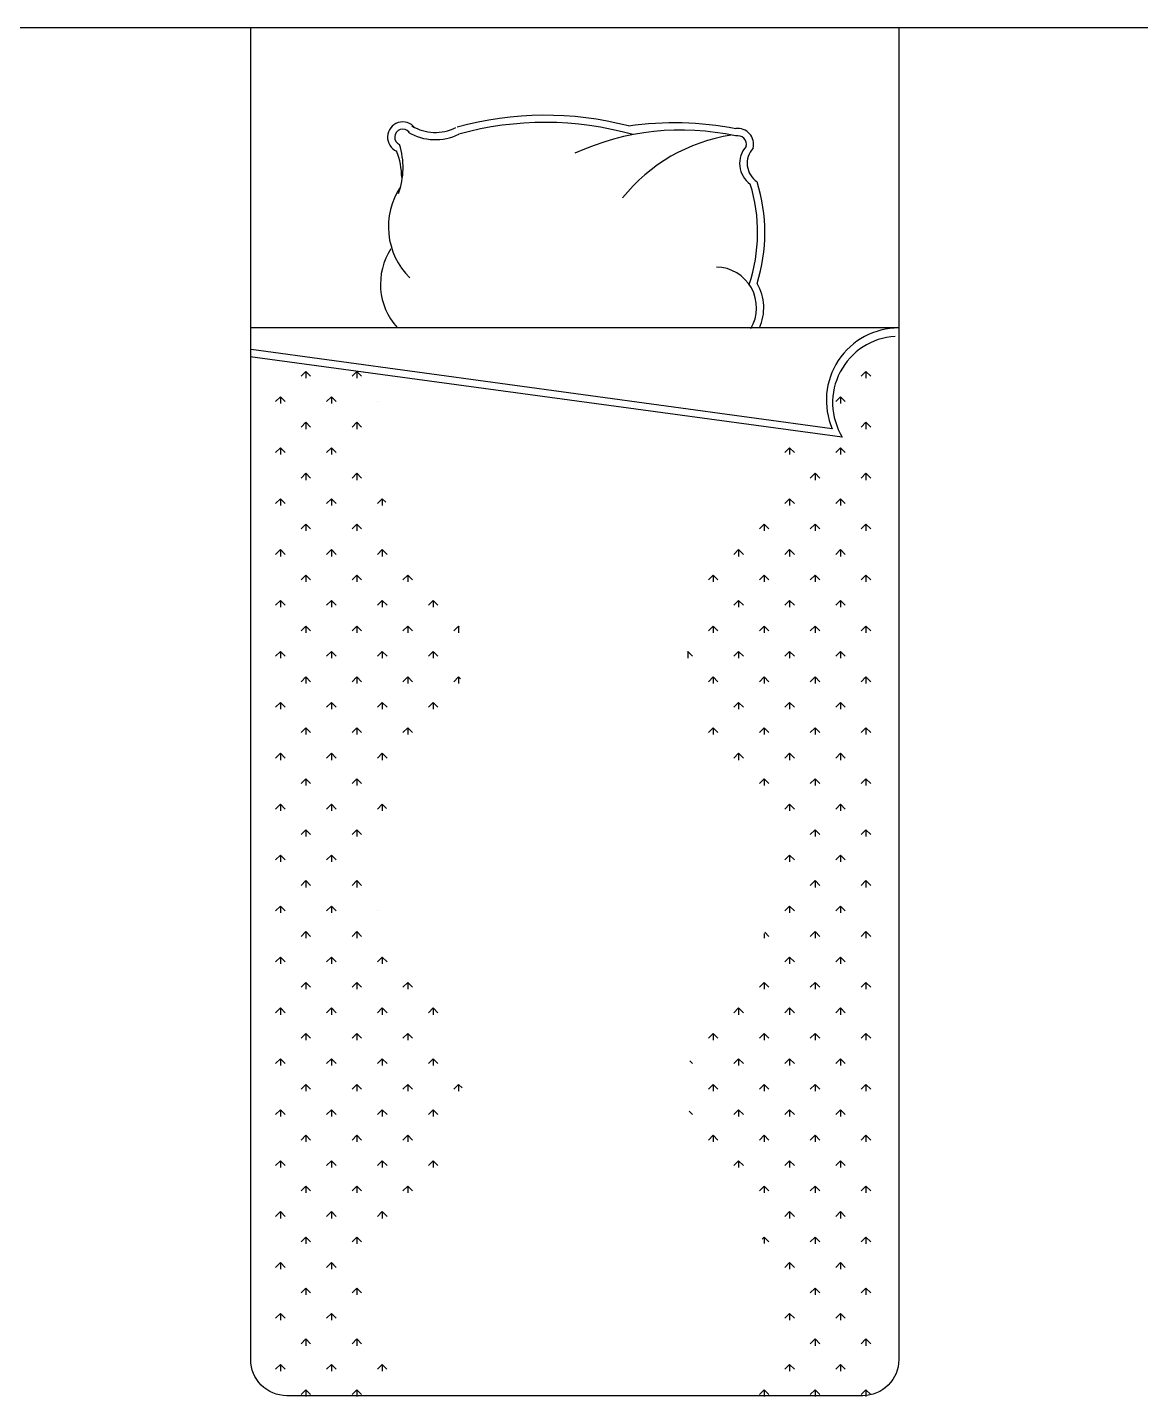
# Model space of a CAD drawing. Header units: inches. Extents: x 8.1 to 50.6, y 12.7 to 37.5.
# Drawn here: x 12.102 to 13.648, y 26.929 to 28.83 of the extents above; entities that cross this region are included whole.
import ezdxf

# ---------------------------------------------------------------- set-up
doc = ezdxf.new("R2010")
doc.units = ezdxf.units.IN
doc.header["$MEASUREMENT"] = 0
doc.layers.add('1', color=1, linetype='Continuous')
doc.layers.add('4', color=4, linetype='Continuous')

msp = doc.modelspace()

# ---------------------------------------------------------------- linework, layer by layer
at = {"layer": '1'}
for p, q in [((8.3869, 28.8301), (28.7131, 28.8301)), ((12.4888, 28.3524, 0.002), (12.4822, 28.3458, 0.002)), ((12.4888, 28.3524, 0.002), (12.4888, 28.343, 0.002)), ((12.4888, 28.3524, 0.002), (12.4954, 28.3458, 0.002)), ((12.5595, 28.3524, 0.002), (12.5529, 28.3458, 0.002)), ((12.5595, 28.3524, 0.002), (12.5595, 28.343, 0.002)), ((12.5595, 28.3524, 0.002), (12.5661, 28.3458, 0.002)), ((13.2666, 28.3524, 0.002), (13.26, 28.3458, 0.002)), ((13.2666, 28.3524, 0.002), (13.2666, 28.343, 0.002)), ((13.2666, 28.3524, 0.002), (13.2733, 28.3458, 0.002)), ((12.4535, 28.317, 0.002), (12.4468, 28.3104, 0.002)), ((12.4535, 28.317, 0.002), (12.4535, 28.3077, 0.002)), ((12.4535, 28.317, 0.002), (12.4601, 28.3104, 0.002)), ((12.5242, 28.317, 0.002), (12.5175, 28.3104, 0.002)), ((12.5242, 28.317, 0.002), (12.5242, 28.3077, 0.002)), ((12.5242, 28.317, 0.002), (12.5308, 28.3104, 0.002)), ((12.5884, 28.3106, 0.002), (12.5882, 28.3104, 0.002)), ((13.2313, 28.317, 0.002), (13.2246, 28.3104, 0.002)), ((13.2313, 28.317, 0.002), (13.2313, 28.3077, 0.002)), ((13.2313, 28.317, 0.002), (13.2379, 28.3104, 0.002)), ((12.4888, 28.2817, 0.002), (12.4822, 28.2751, 0.002)), ((12.4888, 28.2817, 0.002), (12.4888, 28.2723, 0.002)), ((12.4888, 28.2817, 0.002), (12.4954, 28.2751, 0.002)), ((12.5595, 28.2817, 0.002), (12.5529, 28.2751, 0.002)), ((12.5595, 28.2817, 0.002), (12.5595, 28.2723, 0.002)), ((12.5595, 28.2817, 0.002), (12.5661, 28.2751, 0.002)), ((13.2666, 28.2817, 0.002), (13.26, 28.2751, 0.002)), ((13.2666, 28.2817, 0.002), (13.2666, 28.2723, 0.002)), ((13.2666, 28.2817, 0.002), (13.2733, 28.2751, 0.002)), ((12.4535, 28.2463, 0.002), (12.4468, 28.2397, 0.002)), ((12.4535, 28.2463, 0.002), (12.4535, 28.237, 0.002)), ((12.4535, 28.2463, 0.002), (12.4601, 28.2397, 0.002)), ((12.5242, 28.2463, 0.002), (12.5175, 28.2397, 0.002)), ((12.5242, 28.2463, 0.002), (12.5242, 28.237, 0.002)), ((12.5242, 28.2463, 0.002), (12.5308, 28.2397, 0.002)), ((13.1606, 28.2463, 0.002), (13.1539, 28.2397, 0.002)), ((13.1606, 28.2463, 0.002), (13.1606, 28.237, 0.002)), ((13.1606, 28.2463, 0.002), (13.1672, 28.2397, 0.002)), ((13.2313, 28.2463, 0.002), (13.2246, 28.2397, 0.002)), ((13.2313, 28.2463, 0.002), (13.2313, 28.237, 0.002)), ((13.2313, 28.2463, 0.002), (13.2379, 28.2397, 0.002)), ((12.4888, 28.211, 0.002), (12.4822, 28.2043, 0.002)), ((12.4888, 28.211, 0.002), (12.4888, 28.2016, 0.002)), ((12.4888, 28.211, 0.002), (12.4954, 28.2043, 0.002)), ((12.5595, 28.211, 0.002), (12.5529, 28.2043, 0.002)), ((12.5595, 28.211, 0.002), (12.5595, 28.2016, 0.002)), ((12.5595, 28.211, 0.002), (12.5661, 28.2043, 0.002)), ((13.1959, 28.211, 0.002), (13.1893, 28.2043, 0.002)), ((13.1959, 28.211, 0.002), (13.1959, 28.2016, 0.002)), ((13.1959, 28.211, 0.002), (13.2025, 28.2043, 0.002)), ((13.2666, 28.211, 0.002), (13.26, 28.2043, 0.002)), ((13.2666, 28.211, 0.002), (13.2666, 28.2016, 0.002)), ((13.2666, 28.211, 0.002), (13.2733, 28.2043, 0.002)), ((12.4535, 28.1756, 0.002), (12.4468, 28.169, 0.002)), ((12.4535, 28.1756, 0.002), (12.4535, 28.1662, 0.002)), ((12.4535, 28.1756, 0.002), (12.4601, 28.169, 0.002)), ((12.5242, 28.1756, 0.002), (12.5175, 28.169, 0.002)), ((12.5242, 28.1756, 0.002), (12.5242, 28.1662, 0.002)), ((12.5242, 28.1756, 0.002), (12.5308, 28.169, 0.002)), ((12.5949, 28.1756, 0.002), (12.5882, 28.169, 0.002)), ((12.5949, 28.1756, 0.002), (12.5949, 28.1662, 0.002)), ((12.5949, 28.1756, 0.002), (12.5997, 28.1708, 0.002)), ((13.1606, 28.1756, 0.002), (13.1539, 28.169, 0.002)), ((13.1606, 28.1756, 0.002), (13.1606, 28.1662, 0.002)), ((13.1606, 28.1756, 0.002), (13.1672, 28.169, 0.002)), ((13.2313, 28.1756, 0.002), (13.2246, 28.169, 0.002)), ((13.2313, 28.1756, 0.002), (13.2313, 28.1662, 0.002)), ((13.2313, 28.1756, 0.002), (13.2379, 28.169, 0.002)), ((12.4888, 28.1403, 0.002), (12.4822, 28.1336, 0.002)), ((12.4888, 28.1403, 0.002), (12.4888, 28.1309, 0.002)), ((12.4888, 28.1403, 0.002), (12.4954, 28.1336, 0.002)), ((12.5595, 28.1403, 0.002), (12.5529, 28.1336, 0.002)), ((12.5595, 28.1403, 0.002), (12.5595, 28.1309, 0.002)), ((12.5595, 28.1403, 0.002), (12.5661, 28.1336, 0.002)), ((13.1252, 28.1403, 0.002), (13.1186, 28.1336, 0.002)), ((13.1252, 28.1403, 0.002), (13.1252, 28.1309, 0.002)), ((13.1252, 28.1403, 0.002), (13.1318, 28.1336, 0.002)), ((13.1959, 28.1403, 0.002), (13.1893, 28.1336, 0.002)), ((13.1959, 28.1403, 0.002), (13.1959, 28.1309, 0.002)), ((13.1959, 28.1403, 0.002), (13.2025, 28.1336, 0.002)), ((13.2666, 28.1403, 0.002), (13.26, 28.1336, 0.002)), ((13.2666, 28.1403, 0.002), (13.2666, 28.1309, 0.002)), ((13.2666, 28.1403, 0.002), (13.2733, 28.1336, 0.002)), ((12.4535, 28.1049, 0.002), (12.4468, 28.0983, 0.002)), ((12.4535, 28.1049, 0.002), (12.4535, 28.0955, 0.002)), ((12.4535, 28.1049, 0.002), (12.4601, 28.0983, 0.002)), ((12.5242, 28.1049, 0.002), (12.5175, 28.0983, 0.002)), ((12.5242, 28.1049, 0.002), (12.5242, 28.0955, 0.002)), ((12.5242, 28.1049, 0.002), (12.5308, 28.0983, 0.002)), ((12.5949, 28.1049, 0.002), (12.5882, 28.0983, 0.002)), ((12.5949, 28.1049, 0.002), (12.5949, 28.0955, 0.002)), ((12.5949, 28.1049, 0.002), (12.6015, 28.0983, 0.002)), ((13.0898, 28.1049, 0.002), (13.0832, 28.0983, 0.002)), ((13.0898, 28.1049, 0.002), (13.0898, 28.0955, 0.002)), ((13.0898, 28.1049, 0.002), (13.0965, 28.0983, 0.002)), ((13.1606, 28.1049, 0.002), (13.1539, 28.0983, 0.002)), ((13.1606, 28.1049, 0.002), (13.1606, 28.0955, 0.002)), ((13.1606, 28.1049, 0.002), (13.1672, 28.0983, 0.002)), ((13.2313, 28.1049, 0.002), (13.2246, 28.0983, 0.002)), ((13.2313, 28.1049, 0.002), (13.2313, 28.0955, 0.002)), ((13.2313, 28.1049, 0.002), (13.2379, 28.0983, 0.002)), ((12.4888, 28.0696, 0.002), (12.4822, 28.0629, 0.002)), ((12.4888, 28.0696, 0.002), (12.4888, 28.0602, 0.002)), ((12.4888, 28.0696, 0.002), (12.4954, 28.0629, 0.002)), ((12.5595, 28.0696, 0.002), (12.5529, 28.0629, 0.002)), ((12.5595, 28.0696, 0.002), (12.5595, 28.0602, 0.002)), ((12.5595, 28.0696, 0.002), (12.5661, 28.0629, 0.002)), ((12.6302, 28.0696, 0.002), (12.6236, 28.0629, 0.002)), ((12.6302, 28.0696, 0.002), (12.6302, 28.0602, 0.002)), ((12.6302, 28.0696, 0.002), (12.6369, 28.0629, 0.002)), ((13.0545, 28.0696, 0.002), (13.0479, 28.0629, 0.002)), ((13.0545, 28.0696, 0.002), (13.0545, 28.0602, 0.002)), ((13.0545, 28.0696, 0.002), (13.0611, 28.0629, 0.002)), ((13.1252, 28.0696, 0.002), (13.1186, 28.0629, 0.002)), ((13.1252, 28.0696, 0.002), (13.1252, 28.0602, 0.002)), ((13.1252, 28.0696, 0.002), (13.1318, 28.0629, 0.002)), ((13.1959, 28.0696, 0.002), (13.1893, 28.0629, 0.002)), ((13.1959, 28.0696, 0.002), (13.1959, 28.0602, 0.002)), ((13.1959, 28.0696, 0.002), (13.2025, 28.0629, 0.002)), ((13.2666, 28.0696, 0.002), (13.26, 28.0629, 0.002)), ((13.2666, 28.0696, 0.002), (13.2666, 28.0602, 0.002)), ((13.2666, 28.0696, 0.002), (13.2733, 28.0629, 0.002)), ((12.4535, 28.0342, 0.002), (12.4468, 28.0276, 0.002)), ((12.4535, 28.0342, 0.002), (12.4535, 28.0248, 0.002)), ((12.4535, 28.0342, 0.002), (12.4601, 28.0276, 0.002)), ((12.5242, 28.0342, 0.002), (12.5175, 28.0276, 0.002)), ((12.5242, 28.0342, 0.002), (12.5242, 28.0248, 0.002)), ((12.5242, 28.0342, 0.002), (12.5308, 28.0276, 0.002)), ((12.5949, 28.0342, 0.002), (12.5882, 28.0276, 0.002)), ((12.5949, 28.0342, 0.002), (12.5949, 28.0248, 0.002)), ((12.5949, 28.0342, 0.002), (12.6015, 28.0276, 0.002)), ((12.6656, 28.0342, 0.002), (12.659, 28.0276, 0.002)), ((12.6656, 28.0342, 0.002), (12.6656, 28.0248, 0.002)), ((12.6656, 28.0342, 0.002), (12.6722, 28.0276, 0.002)), ((13.0898, 28.0342, 0.002), (13.0832, 28.0276, 0.002)), ((13.0898, 28.0342, 0.002), (13.0898, 28.0248, 0.002)), ((13.0898, 28.0342, 0.002), (13.0965, 28.0276, 0.002)), ((13.1606, 28.0342, 0.002), (13.1539, 28.0276, 0.002)), ((13.1606, 28.0342, 0.002), (13.1606, 28.0248, 0.002)), ((13.1606, 28.0342, 0.002), (13.1672, 28.0276, 0.002)), ((13.2313, 28.0342, 0.002), (13.2246, 28.0276, 0.002)), ((13.2313, 28.0342, 0.002), (13.2313, 28.0248, 0.002)), ((13.2313, 28.0342, 0.002), (13.2379, 28.0276, 0.002)), ((12.4888, 27.9988, 0.002), (12.4822, 27.9922, 0.002)), ((12.4888, 27.9988, 0.002), (12.4888, 27.9895, 0.002)), ((12.4888, 27.9988, 0.002), (12.4954, 27.9922, 0.002)), ((12.5595, 27.9988, 0.002), (12.5529, 27.9922, 0.002)), ((12.5595, 27.9988, 0.002), (12.5595, 27.9895, 0.002)), ((12.5595, 27.9988, 0.002), (12.5661, 27.9922, 0.002)), ((12.6302, 27.9988, 0.002), (12.6236, 27.9922, 0.002)), ((12.6302, 27.9988, 0.002), (12.6302, 27.9895, 0.002)), ((12.6302, 27.9988, 0.002), (12.6369, 27.9922, 0.002)), ((12.7009, 27.9988, 0.002), (12.6943, 27.9922, 0.002)), ((12.7009, 27.9988, 0.002), (12.7009, 27.9895, 0.002)), ((12.7009, 27.9988, 0.002), (12.7017, 27.9981, 0.002)), ((13.0545, 27.9988, 0.002), (13.0479, 27.9922, 0.002)), ((13.0545, 27.9988, 0.002), (13.0545, 27.9895, 0.002)), ((13.0545, 27.9988, 0.002), (13.0611, 27.9922, 0.002)), ((13.1252, 27.9988, 0.002), (13.1186, 27.9922, 0.002)), ((13.1252, 27.9988, 0.002), (13.1252, 27.9895, 0.002)), ((13.1252, 27.9988, 0.002), (13.1318, 27.9922, 0.002)), ((13.1959, 27.9988, 0.002), (13.1893, 27.9922, 0.002)), ((13.1959, 27.9988, 0.002), (13.1959, 27.9895, 0.002)), ((13.1959, 27.9988, 0.002), (13.2025, 27.9922, 0.002)), ((13.2666, 27.9988, 0.002), (13.26, 27.9922, 0.002)), ((13.2666, 27.9988, 0.002), (13.2666, 27.9895, 0.002)), ((13.2666, 27.9988, 0.002), (13.2733, 27.9922, 0.002)), ((12.4535, 27.9635, 0.002), (12.4468, 27.9569, 0.002)), ((12.4535, 27.9635, 0.002), (12.4535, 27.9541, 0.002)), ((12.4535, 27.9635, 0.002), (12.4601, 27.9569, 0.002)), ((12.5242, 27.9635, 0.002), (12.5175, 27.9569, 0.002)), ((12.5242, 27.9635, 0.002), (12.5242, 27.9541, 0.002)), ((12.5242, 27.9635, 0.002), (12.5308, 27.9569, 0.002)), ((12.5949, 27.9635, 0.002), (12.5882, 27.9569, 0.002)), ((12.5949, 27.9635, 0.002), (12.5949, 27.9541, 0.002)), ((12.5949, 27.9635, 0.002), (12.6015, 27.9569, 0.002)), ((12.6656, 27.9635, 0.002), (12.659, 27.9569, 0.002)), ((12.6656, 27.9635, 0.002), (12.6656, 27.9541, 0.002)), ((12.6656, 27.9635, 0.002), (12.6722, 27.9569, 0.002)), ((13.0191, 27.9635, 0.002), (13.0187, 27.963, 0.002)), ((13.0191, 27.9635, 0.002), (13.0191, 27.9541, 0.002)), ((13.0191, 27.9635, 0.002), (13.0258, 27.9569, 0.002)), ((13.0898, 27.9635, 0.002), (13.0832, 27.9569, 0.002)), ((13.0898, 27.9635, 0.002), (13.0898, 27.9541, 0.002)), ((13.0898, 27.9635, 0.002), (13.0965, 27.9569, 0.002)), ((13.1606, 27.9635, 0.002), (13.1539, 27.9569, 0.002)), ((13.1606, 27.9635, 0.002), (13.1606, 27.9541, 0.002)), ((13.1606, 27.9635, 0.002), (13.1672, 27.9569, 0.002)), ((13.2313, 27.9635, 0.002), (13.2246, 27.9569, 0.002)), ((13.2313, 27.9635, 0.002), (13.2313, 27.9541, 0.002)), ((13.2313, 27.9635, 0.002), (13.2379, 27.9569, 0.002)), ((12.4888, 27.9281, 0.002), (12.4822, 27.9215, 0.002)), ((12.4888, 27.9281, 0.002), (12.4888, 27.9188, 0.002)), ((12.4888, 27.9281, 0.002), (12.4954, 27.9215, 0.002)), ((12.5595, 27.9281, 0.002), (12.5529, 27.9215, 0.002)), ((12.5595, 27.9281, 0.002), (12.5595, 27.9188, 0.002)), ((12.5595, 27.9281, 0.002), (12.5661, 27.9215, 0.002)), ((12.6302, 27.9281, 0.002), (12.6236, 27.9215, 0.002)), ((12.6302, 27.9281, 0.002), (12.6302, 27.9188, 0.002)), ((12.6302, 27.9281, 0.002), (12.6369, 27.9215, 0.002)), ((12.7009, 27.9281, 0.002), (12.6943, 27.9215, 0.002)), ((12.7009, 27.9281, 0.002), (12.7009, 27.9188, 0.002)), ((12.7009, 27.9281, 0.002), (12.7034, 27.9256, 0.002)), ((13.0545, 27.9281, 0.002), (13.0479, 27.9215, 0.002)), ((13.0545, 27.9281, 0.002), (13.0545, 27.9188, 0.002)), ((13.0545, 27.9281, 0.002), (13.0611, 27.9215, 0.002)), ((13.1252, 27.9281, 0.002), (13.1186, 27.9215, 0.002)), ((13.1252, 27.9281, 0.002), (13.1252, 27.9188, 0.002)), ((13.1252, 27.9281, 0.002), (13.1318, 27.9215, 0.002)), ((13.1959, 27.9281, 0.002), (13.1893, 27.9215, 0.002)), ((13.1959, 27.9281, 0.002), (13.1959, 27.9188, 0.002)), ((13.1959, 27.9281, 0.002), (13.2025, 27.9215, 0.002)), ((13.2666, 27.9281, 0.002), (13.26, 27.9215, 0.002)), ((13.2666, 27.9281, 0.002), (13.2666, 27.9188, 0.002)), ((13.2666, 27.9281, 0.002), (13.2733, 27.9215, 0.002)), ((12.4535, 27.8928, 0.002), (12.4468, 27.8861, 0.002)), ((12.4535, 27.8928, 0.002), (12.4535, 27.8834, 0.002)), ((12.4535, 27.8928, 0.002), (12.4601, 27.8861, 0.002)), ((12.5242, 27.8928, 0.002), (12.5175, 27.8861, 0.002)), ((12.5242, 27.8928, 0.002), (12.5242, 27.8834, 0.002)), ((12.5242, 27.8928, 0.002), (12.5308, 27.8861, 0.002)), ((12.5949, 27.8928, 0.002), (12.5882, 27.8861, 0.002)), ((12.5949, 27.8928, 0.002), (12.5949, 27.8834, 0.002)), ((12.5949, 27.8928, 0.002), (12.6015, 27.8861, 0.002)), ((12.6656, 27.8928, 0.002), (12.659, 27.8861, 0.002)), ((12.6656, 27.8928, 0.002), (12.6656, 27.8834, 0.002)), ((12.6656, 27.8928, 0.002), (12.6722, 27.8861, 0.002)), ((13.0898, 27.8928, 0.002), (13.0832, 27.8861, 0.002)), ((13.0898, 27.8928, 0.002), (13.0898, 27.8834, 0.002)), ((13.0898, 27.8928, 0.002), (13.0965, 27.8861, 0.002)), ((13.1606, 27.8928, 0.002), (13.1539, 27.8861, 0.002)), ((13.1606, 27.8928, 0.002), (13.1606, 27.8834, 0.002)), ((13.1606, 27.8928, 0.002), (13.1672, 27.8861, 0.002)), ((13.2313, 27.8928, 0.002), (13.2246, 27.8861, 0.002)), ((13.2313, 27.8928, 0.002), (13.2313, 27.8834, 0.002)), ((13.2313, 27.8928, 0.002), (13.2379, 27.8861, 0.002)), ((12.4888, 27.8574, 0.002), (12.4822, 27.8508, 0.002)), ((12.4888, 27.8574, 0.002), (12.4888, 27.848, 0.002)), ((12.4888, 27.8574, 0.002), (12.4954, 27.8508, 0.002)), ((12.5595, 27.8574, 0.002), (12.5529, 27.8508, 0.002)), ((12.5595, 27.8574, 0.002), (12.5595, 27.848, 0.002)), ((12.5595, 27.8574, 0.002), (12.5661, 27.8508, 0.002)), ((12.6302, 27.8574, 0.002), (12.6236, 27.8508, 0.002)), ((12.6302, 27.8574, 0.002), (12.6302, 27.848, 0.002)), ((12.6302, 27.8574, 0.002), (12.6369, 27.8508, 0.002)), ((13.0545, 27.8574, 0.002), (13.0479, 27.8508, 0.002)), ((13.0545, 27.8574, 0.002), (13.0545, 27.848, 0.002)), ((13.0545, 27.8574, 0.002), (13.0611, 27.8508, 0.002)), ((13.1252, 27.8574, 0.002), (13.1186, 27.8508, 0.002)), ((13.1252, 27.8574, 0.002), (13.1252, 27.848, 0.002)), ((13.1252, 27.8574, 0.002), (13.1318, 27.8508, 0.002)), ((13.1959, 27.8574, 0.002), (13.1893, 27.8508, 0.002)), ((13.1959, 27.8574, 0.002), (13.1959, 27.848, 0.002)), ((13.1959, 27.8574, 0.002), (13.2025, 27.8508, 0.002)), ((13.2666, 27.8574, 0.002), (13.26, 27.8508, 0.002)), ((13.2666, 27.8574, 0.002), (13.2666, 27.848, 0.002)), ((13.2666, 27.8574, 0.002), (13.2733, 27.8508, 0.002)), ((12.4535, 27.8221, 0.002), (12.4468, 27.8154, 0.002)), ((12.4535, 27.8221, 0.002), (12.4535, 27.8127, 0.002)), ((12.4535, 27.8221, 0.002), (12.4601, 27.8154, 0.002)), ((12.5242, 27.8221, 0.002), (12.5175, 27.8154, 0.002)), ((12.5242, 27.8221, 0.002), (12.5242, 27.8127, 0.002)), ((12.5242, 27.8221, 0.002), (12.5308, 27.8154, 0.002)), ((12.5949, 27.8221, 0.002), (12.5882, 27.8154, 0.002)), ((12.5949, 27.8221, 0.002), (12.5949, 27.8127, 0.002)), ((12.5949, 27.8221, 0.002), (12.6015, 27.8154, 0.002)), ((13.0898, 27.8221, 0.002), (13.0832, 27.8154, 0.002)), ((13.0898, 27.8221, 0.002), (13.0898, 27.8127, 0.002)), ((13.0898, 27.8221, 0.002), (13.0965, 27.8154, 0.002)), ((13.1606, 27.8221, 0.002), (13.1539, 27.8154, 0.002)), ((13.1606, 27.8221, 0.002), (13.1606, 27.8127, 0.002)), ((13.1606, 27.8221, 0.002), (13.1672, 27.8154, 0.002)), ((13.2313, 27.8221, 0.002), (13.2246, 27.8154, 0.002)), ((13.2313, 27.8221, 0.002), (13.2313, 27.8127, 0.002)), ((13.2313, 27.8221, 0.002), (13.2379, 27.8154, 0.002)), ((12.4888, 27.7867, 0.002), (12.4822, 27.7801, 0.002)), ((12.4888, 27.7867, 0.002), (12.4888, 27.7773, 0.002)), ((12.4888, 27.7867, 0.002), (12.4954, 27.7801, 0.002)), ((12.5595, 27.7867, 0.002), (12.5529, 27.7801, 0.002)), ((12.5595, 27.7867, 0.002), (12.5595, 27.7773, 0.002)), ((12.5595, 27.7867, 0.002), (12.5661, 27.7801, 0.002)), ((13.1252, 27.7867, 0.002), (13.1186, 27.7801, 0.002)), ((13.1252, 27.7867, 0.002), (13.1252, 27.7773, 0.002)), ((13.1252, 27.7867, 0.002), (13.1318, 27.7801, 0.002)), ((13.1959, 27.7867, 0.002), (13.1893, 27.7801, 0.002)), ((13.1959, 27.7867, 0.002), (13.1959, 27.7773, 0.002)), ((13.1959, 27.7867, 0.002), (13.2025, 27.7801, 0.002)), ((13.2666, 27.7867, 0.002), (13.26, 27.7801, 0.002)), ((13.2666, 27.7867, 0.002), (13.2666, 27.7773, 0.002)), ((13.2666, 27.7867, 0.002), (13.2733, 27.7801, 0.002)), ((12.4535, 27.7514, 0.002), (12.4468, 27.7447, 0.002)), ((12.4535, 27.7514, 0.002), (12.4535, 27.742, 0.002)), ((12.4535, 27.7514, 0.002), (12.4601, 27.7447, 0.002)), ((12.5242, 27.7514, 0.002), (12.5175, 27.7447, 0.002)), ((12.5242, 27.7514, 0.002), (12.5242, 27.742, 0.002)), ((12.5242, 27.7514, 0.002), (12.5308, 27.7447, 0.002)), ((12.5949, 27.7514, 0.002), (12.5882, 27.7447, 0.002)), ((12.5949, 27.7514, 0.002), (12.5949, 27.742, 0.002)), ((12.5949, 27.7514, 0.002), (12.6009, 27.7454, 0.002)), ((13.1606, 27.7514, 0.002), (13.1539, 27.7447, 0.002)), ((13.1606, 27.7514, 0.002), (13.1606, 27.742, 0.002)), ((13.1606, 27.7514, 0.002), (13.1672, 27.7447, 0.002)), ((13.2313, 27.7514, 0.002), (13.2246, 27.7447, 0.002)), ((13.2313, 27.7514, 0.002), (13.2313, 27.742, 0.002)), ((13.2313, 27.7514, 0.002), (13.2379, 27.7447, 0.002)), ((12.4888, 27.716, 0.002), (12.4822, 27.7094, 0.002)), ((12.4888, 27.716, 0.002), (12.4888, 27.7066, 0.002)), ((12.4888, 27.716, 0.002), (12.4954, 27.7094, 0.002)), ((12.5595, 27.716, 0.002), (12.5529, 27.7094, 0.002)), ((12.5595, 27.716, 0.002), (12.5595, 27.7066, 0.002)), ((12.5595, 27.716, 0.002), (12.5661, 27.7094, 0.002)), ((13.1959, 27.716, 0.002), (13.1893, 27.7094, 0.002)), ((13.1959, 27.716, 0.002), (13.1959, 27.7066, 0.002)), ((13.1959, 27.716, 0.002), (13.2025, 27.7094, 0.002)), ((13.2666, 27.716, 0.002), (13.26, 27.7094, 0.002)), ((13.2666, 27.716, 0.002), (13.2666, 27.7066, 0.002)), ((13.2666, 27.716, 0.002), (13.2733, 27.7094, 0.002)), ((12.4535, 27.6806, 0.002), (12.4468, 27.674, 0.002)), ((12.4535, 27.6806, 0.002), (12.4535, 27.6713, 0.002)), ((12.4535, 27.6806, 0.002), (12.4601, 27.674, 0.002)), ((12.5242, 27.6806, 0.002), (12.5175, 27.674, 0.002)), ((12.5242, 27.6806, 0.002), (12.5242, 27.6713, 0.002)), ((12.5242, 27.6806, 0.002), (12.5308, 27.674, 0.002)), ((13.1606, 27.6806, 0.002), (13.1539, 27.674, 0.002)), ((13.1606, 27.6806, 0.002), (13.1606, 27.6713, 0.002)), ((13.1606, 27.6806, 0.002), (13.1672, 27.674, 0.002)), ((13.2313, 27.6806, 0.002), (13.2246, 27.674, 0.002)), ((13.2313, 27.6806, 0.002), (13.2313, 27.6713, 0.002)), ((13.2313, 27.6806, 0.002), (13.2379, 27.674, 0.002)), ((12.4888, 27.6453, 0.002), (12.4822, 27.6387, 0.002)), ((12.4888, 27.6453, 0.002), (12.4888, 27.6359, 0.002)), ((12.4888, 27.6453, 0.002), (12.4954, 27.6387, 0.002)), ((12.5595, 27.6453, 0.002), (12.5529, 27.6387, 0.002)), ((12.5595, 27.6453, 0.002), (12.5595, 27.6359, 0.002)), ((12.5595, 27.6453, 0.002), (12.5661, 27.6387, 0.002)), ((13.1959, 27.6453, 0.002), (13.1893, 27.6387, 0.002)), ((13.1959, 27.6453, 0.002), (13.1959, 27.6359, 0.002)), ((13.1959, 27.6453, 0.002), (13.2025, 27.6387, 0.002)), ((13.2666, 27.6453, 0.002), (13.26, 27.6387, 0.002)), ((13.2666, 27.6453, 0.002), (13.2666, 27.6359, 0.002)), ((13.2666, 27.6453, 0.002), (13.2733, 27.6387, 0.002)), ((12.4535, 27.6099, 0.002), (12.4468, 27.6033, 0.002)), ((12.4535, 27.6099, 0.002), (12.4535, 27.6006, 0.002)), ((12.4535, 27.6099, 0.002), (12.4601, 27.6033, 0.002)), ((12.5242, 27.6099, 0.002), (12.5175, 27.6033, 0.002)), ((12.5242, 27.6099, 0.002), (12.5242, 27.6006, 0.002)), ((12.5242, 27.6099, 0.002), (12.5308, 27.6033, 0.002)), ((13.1606, 27.6099, 0.002), (13.1539, 27.6033, 0.002)), ((13.1606, 27.6099, 0.002), (13.1606, 27.6006, 0.002)), ((13.1606, 27.6099, 0.002), (13.1672, 27.6033, 0.002)), ((13.2313, 27.6099, 0.002), (13.2246, 27.6033, 0.002)), ((13.2313, 27.6099, 0.002), (13.2313, 27.6006, 0.002)), ((13.2313, 27.6099, 0.002), (13.2379, 27.6033, 0.002)), ((12.5883, 27.6034, 0.002), (12.5882, 27.6033, 0.002)), ((12.4888, 27.5746, 0.002), (12.4822, 27.5679, 0.002)), ((12.4888, 27.5746, 0.002), (12.4888, 27.5652, 0.002)), ((12.4888, 27.5746, 0.002), (12.4954, 27.5679, 0.002)), ((12.5595, 27.5746, 0.002), (12.5529, 27.5679, 0.002)), ((12.5595, 27.5746, 0.002), (12.5595, 27.5652, 0.002)), ((12.5595, 27.5746, 0.002), (12.5661, 27.5679, 0.002)), ((13.1252, 27.572, 0.002), (13.1252, 27.5652, 0.002)), ((13.126, 27.5738, 0.002), (13.1318, 27.5679, 0.002)), ((13.1959, 27.5746, 0.002), (13.1893, 27.5679, 0.002)), ((13.1959, 27.5746, 0.002), (13.1959, 27.5652, 0.002)), ((13.1959, 27.5746, 0.002), (13.2025, 27.5679, 0.002)), ((13.2666, 27.5746, 0.002), (13.26, 27.5679, 0.002)), ((13.2666, 27.5746, 0.002), (13.2666, 27.5652, 0.002)), ((13.2666, 27.5746, 0.002), (13.2733, 27.5679, 0.002)), ((12.4535, 27.5392, 0.002), (12.4468, 27.5326, 0.002)), ((12.4535, 27.5392, 0.002), (12.4535, 27.5298, 0.002)), ((12.4535, 27.5392, 0.002), (12.4601, 27.5326, 0.002)), ((12.5242, 27.5392, 0.002), (12.5175, 27.5326, 0.002)), ((12.5242, 27.5392, 0.002), (12.5242, 27.5298, 0.002)), ((12.5242, 27.5392, 0.002), (12.5308, 27.5326, 0.002)), ((12.5949, 27.5392, 0.002), (12.5882, 27.5326, 0.002)), ((12.5949, 27.5392, 0.002), (12.5949, 27.5298, 0.002)), ((12.5949, 27.5392, 0.002), (12.6015, 27.5326, 0.002)), ((13.1606, 27.5392, 0.002), (13.1539, 27.5326, 0.002)), ((13.1606, 27.5392, 0.002), (13.1606, 27.5298, 0.002)), ((13.1606, 27.5392, 0.002), (13.1672, 27.5326, 0.002)), ((13.2313, 27.5392, 0.002), (13.2246, 27.5326, 0.002)), ((13.2313, 27.5392, 0.002), (13.2313, 27.5298, 0.002)), ((13.2313, 27.5392, 0.002), (13.2379, 27.5326, 0.002)), ((12.4888, 27.5039, 0.002), (12.4822, 27.4972, 0.002)), ((12.4888, 27.5039, 0.002), (12.4888, 27.4945, 0.002)), ((12.4888, 27.5039, 0.002), (12.4954, 27.4972, 0.002)), ((12.5595, 27.5039, 0.002), (12.5529, 27.4972, 0.002)), ((12.5595, 27.5039, 0.002), (12.5595, 27.4945, 0.002)), ((12.5595, 27.5039, 0.002), (12.5661, 27.4972, 0.002)), ((12.6302, 27.5039, 0.002), (12.6236, 27.4972, 0.002)), ((12.6302, 27.5039, 0.002), (12.6302, 27.4945, 0.002)), ((12.6302, 27.5039, 0.002), (12.6369, 27.4972, 0.002)), ((13.1252, 27.5039, 0.002), (13.1186, 27.4972, 0.002)), ((13.1252, 27.5039, 0.002), (13.1252, 27.4945, 0.002)), ((13.1252, 27.5039, 0.002), (13.1318, 27.4972, 0.002)), ((13.1959, 27.5039, 0.002), (13.1893, 27.4972, 0.002)), ((13.1959, 27.5039, 0.002), (13.1959, 27.4945, 0.002)), ((13.1959, 27.5039, 0.002), (13.2025, 27.4972, 0.002)), ((13.2666, 27.5039, 0.002), (13.26, 27.4972, 0.002)), ((13.2666, 27.5039, 0.002), (13.2666, 27.4945, 0.002)), ((13.2666, 27.5039, 0.002), (13.2733, 27.4972, 0.002)), ((12.4535, 27.4685, 0.002), (12.4468, 27.4619, 0.002)), ((12.4535, 27.4685, 0.002), (12.4535, 27.4591, 0.002)), ((12.4535, 27.4685, 0.002), (12.4601, 27.4619, 0.002)), ((12.5242, 27.4685, 0.002), (12.5175, 27.4619, 0.002)), ((12.5242, 27.4685, 0.002), (12.5242, 27.4591, 0.002)), ((12.5242, 27.4685, 0.002), (12.5308, 27.4619, 0.002)), ((12.5949, 27.4685, 0.002), (12.5882, 27.4619, 0.002)), ((12.5949, 27.4685, 0.002), (12.5949, 27.4591, 0.002)), ((12.5949, 27.4685, 0.002), (12.6015, 27.4619, 0.002)), ((12.6656, 27.4685, 0.002), (12.659, 27.4619, 0.002)), ((12.6656, 27.4685, 0.002), (12.6656, 27.4591, 0.002)), ((12.6656, 27.4685, 0.002), (12.6722, 27.4619, 0.002)), ((13.0898, 27.4685, 0.002), (13.0832, 27.4619, 0.002)), ((13.0898, 27.4685, 0.002), (13.0898, 27.4591, 0.002)), ((13.0898, 27.4685, 0.002), (13.0965, 27.4619, 0.002)), ((13.1606, 27.4685, 0.002), (13.1539, 27.4619, 0.002)), ((13.1606, 27.4685, 0.002), (13.1606, 27.4591, 0.002)), ((13.1606, 27.4685, 0.002), (13.1672, 27.4619, 0.002)), ((13.2313, 27.4685, 0.002), (13.2246, 27.4619, 0.002)), ((13.2313, 27.4685, 0.002), (13.2313, 27.4591, 0.002)), ((13.2313, 27.4685, 0.002), (13.2379, 27.4619, 0.002)), ((12.4888, 27.4332, 0.002), (12.4822, 27.4265, 0.002)), ((12.4888, 27.4332, 0.002), (12.4888, 27.4238, 0.002)), ((12.4888, 27.4332, 0.002), (12.4954, 27.4265, 0.002)), ((12.5595, 27.4332, 0.002), (12.5529, 27.4265, 0.002)), ((12.5595, 27.4332, 0.002), (12.5595, 27.4238, 0.002)), ((12.5595, 27.4332, 0.002), (12.5661, 27.4265, 0.002)), ((12.6302, 27.4332, 0.002), (12.6236, 27.4265, 0.002)), ((12.6302, 27.4332, 0.002), (12.6302, 27.4238, 0.002)), ((12.6302, 27.4332, 0.002), (12.6369, 27.4265, 0.002)), ((13.0545, 27.4332, 0.002), (13.0479, 27.4265, 0.002)), ((13.0545, 27.4332, 0.002), (13.0545, 27.4238, 0.002)), ((13.0545, 27.4332, 0.002), (13.0611, 27.4265, 0.002)), ((13.1252, 27.4332, 0.002), (13.1186, 27.4265, 0.002)), ((13.1252, 27.4332, 0.002), (13.1252, 27.4238, 0.002)), ((13.1252, 27.4332, 0.002), (13.1318, 27.4265, 0.002)), ((13.1959, 27.4332, 0.002), (13.1893, 27.4265, 0.002)), ((13.1959, 27.4332, 0.002), (13.1959, 27.4238, 0.002)), ((13.1959, 27.4332, 0.002), (13.2025, 27.4265, 0.002)), ((13.2666, 27.4332, 0.002), (13.26, 27.4265, 0.002)), ((13.2666, 27.4332, 0.002), (13.2666, 27.4238, 0.002)), ((13.2666, 27.4332, 0.002), (13.2733, 27.4265, 0.002)), ((12.4535, 27.3978, 0.002), (12.4468, 27.3912, 0.002)), ((12.4535, 27.3978, 0.002), (12.4535, 27.3884, 0.002)), ((12.4535, 27.3978, 0.002), (12.4601, 27.3912, 0.002)), ((12.5242, 27.3978, 0.002), (12.5175, 27.3912, 0.002)), ((12.5242, 27.3978, 0.002), (12.5242, 27.3884, 0.002)), ((12.5242, 27.3978, 0.002), (12.5308, 27.3912, 0.002)), ((12.5949, 27.3978, 0.002), (12.5882, 27.3912, 0.002)), ((12.5949, 27.3978, 0.002), (12.5949, 27.3884, 0.002)), ((12.5949, 27.3978, 0.002), (12.6015, 27.3912, 0.002)), ((12.6656, 27.3978, 0.002), (12.659, 27.3912, 0.002)), ((12.6656, 27.3978, 0.002), (12.6656, 27.3884, 0.002)), ((12.6656, 27.3978, 0.002), (12.6722, 27.3912, 0.002)), ((13.0898, 27.3978, 0.002), (13.0832, 27.3912, 0.002)), ((13.0898, 27.3978, 0.002), (13.0898, 27.3884, 0.002)), ((13.0898, 27.3978, 0.002), (13.0965, 27.3912, 0.002)), ((13.1606, 27.3978, 0.002), (13.1539, 27.3912, 0.002)), ((13.1606, 27.3978, 0.002), (13.1606, 27.3884, 0.002)), ((13.1606, 27.3978, 0.002), (13.1672, 27.3912, 0.002)), ((13.2313, 27.3978, 0.002), (13.2246, 27.3912, 0.002)), ((13.2313, 27.3978, 0.002), (13.2313, 27.3884, 0.002)), ((13.2313, 27.3978, 0.002), (13.2379, 27.3912, 0.002)), ((13.0221, 27.3949, 0.002), (13.0258, 27.3912, 0.002)), ((12.4888, 27.3624, 0.002), (12.4822, 27.3558, 0.002)), ((12.4888, 27.3624, 0.002), (12.4888, 27.3531, 0.002)), ((12.4888, 27.3624, 0.002), (12.4954, 27.3558, 0.002)), ((12.5595, 27.3624, 0.002), (12.5529, 27.3558, 0.002)), ((12.5595, 27.3624, 0.002), (12.5595, 27.3531, 0.002)), ((12.5595, 27.3624, 0.002), (12.5661, 27.3558, 0.002)), ((12.6302, 27.3624, 0.002), (12.6236, 27.3558, 0.002)), ((12.6302, 27.3624, 0.002), (12.6302, 27.3531, 0.002)), ((12.6302, 27.3624, 0.002), (12.6369, 27.3558, 0.002)), ((12.7009, 27.3624, 0.002), (12.6943, 27.3558, 0.002)), ((12.7009, 27.3624, 0.002), (12.7009, 27.3531, 0.002)), ((12.7009, 27.3624, 0.002), (12.7057, 27.3577, 0.002)), ((13.0545, 27.3624, 0.002), (13.0479, 27.3558, 0.002)), ((13.0545, 27.3624, 0.002), (13.0545, 27.3531, 0.002)), ((13.0545, 27.3624, 0.002), (13.0611, 27.3558, 0.002)), ((13.1252, 27.3624, 0.002), (13.1186, 27.3558, 0.002)), ((13.1252, 27.3624, 0.002), (13.1252, 27.3531, 0.002)), ((13.1252, 27.3624, 0.002), (13.1318, 27.3558, 0.002)), ((13.1959, 27.3624, 0.002), (13.1893, 27.3558, 0.002)), ((13.1959, 27.3624, 0.002), (13.1959, 27.3531, 0.002)), ((13.1959, 27.3624, 0.002), (13.2025, 27.3558, 0.002)), ((13.2666, 27.3624, 0.002), (13.26, 27.3558, 0.002)), ((13.2666, 27.3624, 0.002), (13.2666, 27.3531, 0.002)), ((13.2666, 27.3624, 0.002), (13.2733, 27.3558, 0.002)), ((12.4535, 27.3271, 0.002), (12.4468, 27.3205, 0.002)), ((12.4535, 27.3271, 0.002), (12.4535, 27.3177, 0.002)), ((12.4535, 27.3271, 0.002), (12.4601, 27.3205, 0.002)), ((12.5242, 27.3271, 0.002), (12.5175, 27.3205, 0.002)), ((12.5242, 27.3271, 0.002), (12.5242, 27.3177, 0.002)), ((12.5242, 27.3271, 0.002), (12.5308, 27.3205, 0.002)), ((12.5949, 27.3271, 0.002), (12.5882, 27.3205, 0.002)), ((12.5949, 27.3271, 0.002), (12.5949, 27.3177, 0.002)), ((12.5949, 27.3271, 0.002), (12.6015, 27.3205, 0.002)), ((12.6656, 27.3271, 0.002), (12.659, 27.3205, 0.002)), ((12.6656, 27.3271, 0.002), (12.6656, 27.3177, 0.002)), ((12.6656, 27.3271, 0.002), (12.6722, 27.3205, 0.002)), ((13.021, 27.3253, 0.002), (13.0258, 27.3205, 0.002)), ((13.0898, 27.3271, 0.002), (13.0832, 27.3205, 0.002)), ((13.0898, 27.3271, 0.002), (13.0898, 27.3177, 0.002)), ((13.0898, 27.3271, 0.002), (13.0965, 27.3205, 0.002)), ((13.1606, 27.3271, 0.002), (13.1539, 27.3205, 0.002)), ((13.1606, 27.3271, 0.002), (13.1606, 27.3177, 0.002)), ((13.1606, 27.3271, 0.002), (13.1672, 27.3205, 0.002)), ((13.2313, 27.3271, 0.002), (13.2246, 27.3205, 0.002)), ((13.2313, 27.3271, 0.002), (13.2313, 27.3177, 0.002)), ((13.2313, 27.3271, 0.002), (13.2379, 27.3205, 0.002)), ((12.4888, 27.2917, 0.002), (12.4822, 27.2851, 0.002)), ((12.4888, 27.2917, 0.002), (12.4888, 27.2824, 0.002)), ((12.4888, 27.2917, 0.002), (12.4954, 27.2851, 0.002)), ((12.5595, 27.2917, 0.002), (12.5529, 27.2851, 0.002)), ((12.5595, 27.2917, 0.002), (12.5595, 27.2824, 0.002)), ((12.5595, 27.2917, 0.002), (12.5661, 27.2851, 0.002)), ((12.6302, 27.2917, 0.002), (12.6236, 27.2851, 0.002)), ((12.6302, 27.2917, 0.002), (12.6302, 27.2824, 0.002)), ((12.6302, 27.2917, 0.002), (12.6369, 27.2851, 0.002)), ((13.0545, 27.2917, 0.002), (13.0479, 27.2851, 0.002)), ((13.0545, 27.2917, 0.002), (13.0545, 27.2824, 0.002)), ((13.0545, 27.2917, 0.002), (13.0611, 27.2851, 0.002)), ((13.1252, 27.2917, 0.002), (13.1186, 27.2851, 0.002)), ((13.1252, 27.2917, 0.002), (13.1252, 27.2824, 0.002)), ((13.1252, 27.2917, 0.002), (13.1318, 27.2851, 0.002)), ((13.1959, 27.2917, 0.002), (13.1893, 27.2851, 0.002)), ((13.1959, 27.2917, 0.002), (13.1959, 27.2824, 0.002)), ((13.1959, 27.2917, 0.002), (13.2025, 27.2851, 0.002)), ((13.2666, 27.2917, 0.002), (13.26, 27.2851, 0.002)), ((13.2666, 27.2917, 0.002), (13.2666, 27.2824, 0.002)), ((13.2666, 27.2917, 0.002), (13.2733, 27.2851, 0.002)), ((12.4535, 27.2564, 0.002), (12.4468, 27.2497, 0.002)), ((12.4535, 27.2564, 0.002), (12.4535, 27.247, 0.002)), ((12.4535, 27.2564, 0.002), (12.4601, 27.2497, 0.002)), ((12.5242, 27.2564, 0.002), (12.5175, 27.2497, 0.002)), ((12.5242, 27.2564, 0.002), (12.5242, 27.247, 0.002)), ((12.5242, 27.2564, 0.002), (12.5308, 27.2497, 0.002)), ((12.5949, 27.2564, 0.002), (12.5882, 27.2497, 0.002)), ((12.5949, 27.2564, 0.002), (12.5949, 27.247, 0.002)), ((12.5949, 27.2564, 0.002), (12.6015, 27.2497, 0.002)), ((12.6656, 27.2564, 0.002), (12.659, 27.2497, 0.002)), ((12.6656, 27.2564, 0.002), (12.6656, 27.247, 0.002)), ((12.6656, 27.2564, 0.002), (12.6722, 27.2497, 0.002)), ((13.0898, 27.2564, 0.002), (13.0832, 27.2497, 0.002)), ((13.0898, 27.2564, 0.002), (13.0898, 27.247, 0.002)), ((13.0898, 27.2564, 0.002), (13.0965, 27.2497, 0.002)), ((13.1606, 27.2564, 0.002), (13.1539, 27.2497, 0.002)), ((13.1606, 27.2564, 0.002), (13.1606, 27.247, 0.002)), ((13.1606, 27.2564, 0.002), (13.1672, 27.2497, 0.002)), ((13.2313, 27.2564, 0.002), (13.2246, 27.2497, 0.002)), ((13.2313, 27.2564, 0.002), (13.2313, 27.247, 0.002)), ((13.2313, 27.2564, 0.002), (13.2379, 27.2497, 0.002)), ((12.4888, 27.221, 0.002), (12.4822, 27.2144, 0.002)), ((12.4888, 27.221, 0.002), (12.4888, 27.2116, 0.002)), ((12.4888, 27.221, 0.002), (12.4954, 27.2144, 0.002)), ((12.5595, 27.221, 0.002), (12.5529, 27.2144, 0.002)), ((12.5595, 27.221, 0.002), (12.5595, 27.2116, 0.002)), ((12.5595, 27.221, 0.002), (12.5661, 27.2144, 0.002)), ((12.6302, 27.221, 0.002), (12.6236, 27.2144, 0.002)), ((12.6302, 27.221, 0.002), (12.6302, 27.2116, 0.002)), ((12.6302, 27.221, 0.002), (12.6369, 27.2144, 0.002)), ((13.1252, 27.221, 0.002), (13.1186, 27.2144, 0.002)), ((13.1252, 27.221, 0.002), (13.1252, 27.2116, 0.002)), ((13.1252, 27.221, 0.002), (13.1318, 27.2144, 0.002)), ((13.1959, 27.221, 0.002), (13.1893, 27.2144, 0.002)), ((13.1959, 27.221, 0.002), (13.1959, 27.2116, 0.002)), ((13.1959, 27.221, 0.002), (13.2025, 27.2144, 0.002)), ((13.2666, 27.221, 0.002), (13.26, 27.2144, 0.002)), ((13.2666, 27.221, 0.002), (13.2666, 27.2116, 0.002)), ((13.2666, 27.221, 0.002), (13.2733, 27.2144, 0.002)), ((12.4535, 27.1857, 0.002), (12.4468, 27.179, 0.002)), ((12.4535, 27.1857, 0.002), (12.4535, 27.1763, 0.002)), ((12.4535, 27.1857, 0.002), (12.4601, 27.179, 0.002)), ((12.5242, 27.1857, 0.002), (12.5175, 27.179, 0.002)), ((12.5242, 27.1857, 0.002), (12.5242, 27.1763, 0.002)), ((12.5242, 27.1857, 0.002), (12.5308, 27.179, 0.002)), ((12.5949, 27.1857, 0.002), (12.5882, 27.179, 0.002)), ((12.5949, 27.1857, 0.002), (12.5949, 27.1763, 0.002)), ((12.5949, 27.1857, 0.002), (12.6015, 27.179, 0.002)), ((13.1606, 27.1857, 0.002), (13.1539, 27.179, 0.002)), ((13.1606, 27.1857, 0.002), (13.1606, 27.1763, 0.002)), ((13.1606, 27.1857, 0.002), (13.1672, 27.179, 0.002)), ((13.2313, 27.1857, 0.002), (13.2246, 27.179, 0.002)), ((13.2313, 27.1857, 0.002), (13.2313, 27.1763, 0.002)), ((13.2313, 27.1857, 0.002), (13.2379, 27.179, 0.002)), ((12.4888, 27.1503, 0.002), (12.4822, 27.1437, 0.002)), ((12.4888, 27.1503, 0.002), (12.4888, 27.1409, 0.002)), ((12.4888, 27.1503, 0.002), (12.4954, 27.1437, 0.002)), ((12.5595, 27.1503, 0.002), (12.5529, 27.1437, 0.002)), ((12.5595, 27.1503, 0.002), (12.5595, 27.1409, 0.002)), ((12.5595, 27.1503, 0.002), (12.5661, 27.1437, 0.002)), ((13.1252, 27.1503, 0.002), (13.1225, 27.1476, 0.002)), ((13.1252, 27.1503, 0.002), (13.1252, 27.1415, 0.002)), ((13.1252, 27.1503, 0.002), (13.1318, 27.1437, 0.002)), ((13.1959, 27.1503, 0.002), (13.1893, 27.1437, 0.002)), ((13.1959, 27.1503, 0.002), (13.1959, 27.1409, 0.002)), ((13.1959, 27.1503, 0.002), (13.2025, 27.1437, 0.002)), ((13.2666, 27.1503, 0.002), (13.26, 27.1437, 0.002)), ((13.2666, 27.1503, 0.002), (13.2666, 27.1409, 0.002)), ((13.2666, 27.1503, 0.002), (13.2733, 27.1437, 0.002)), ((12.4535, 27.115, 0.002), (12.4468, 27.1083, 0.002)), ((12.4535, 27.115, 0.002), (12.4535, 27.1056, 0.002)), ((12.4535, 27.115, 0.002), (12.4601, 27.1083, 0.002)), ((12.5242, 27.115, 0.002), (12.5175, 27.1083, 0.002)), ((12.5242, 27.115, 0.002), (12.5242, 27.1056, 0.002)), ((12.5242, 27.115, 0.002), (12.5308, 27.1083, 0.002)), ((13.1606, 27.115, 0.002), (13.1539, 27.1083, 0.002)), ((13.1606, 27.115, 0.002), (13.1606, 27.1056, 0.002)), ((13.1606, 27.115, 0.002), (13.1672, 27.1083, 0.002)), ((13.2313, 27.115, 0.002), (13.2246, 27.1083, 0.002)), ((13.2313, 27.115, 0.002), (13.2313, 27.1056, 0.002)), ((13.2313, 27.115, 0.002), (13.2379, 27.1083, 0.002)), ((12.4888, 27.0796, 0.002), (12.4822, 27.073, 0.002)), ((12.4888, 27.0796, 0.002), (12.4888, 27.0702, 0.002)), ((12.4888, 27.0796, 0.002), (12.4954, 27.073, 0.002)), ((12.5595, 27.0796, 0.002), (12.5529, 27.073, 0.002)), ((12.5595, 27.0796, 0.002), (12.5595, 27.0702, 0.002)), ((12.5595, 27.0796, 0.002), (12.5661, 27.073, 0.002)), ((13.1959, 27.0796, 0.002), (13.1893, 27.073, 0.002)), ((13.1959, 27.0796, 0.002), (13.1959, 27.0702, 0.002)), ((13.1959, 27.0796, 0.002), (13.2025, 27.073, 0.002)), ((13.2666, 27.0796, 0.002), (13.26, 27.073, 0.002)), ((13.2666, 27.0796, 0.002), (13.2666, 27.0702, 0.002)), ((13.2666, 27.0796, 0.002), (13.2733, 27.073, 0.002)), ((12.4535, 27.0442, 0.002), (12.4468, 27.0376, 0.002)), ((12.4535, 27.0442, 0.002), (12.4535, 27.0349, 0.002)), ((12.4535, 27.0442, 0.002), (12.4601, 27.0376, 0.002)), ((12.5242, 27.0442, 0.002), (12.5175, 27.0376, 0.002)), ((12.5242, 27.0442, 0.002), (12.5242, 27.0349, 0.002)), ((12.5242, 27.0442, 0.002), (12.5308, 27.0376, 0.002)), ((13.1606, 27.0442, 0.002), (13.1539, 27.0376, 0.002)), ((13.1606, 27.0442, 0.002), (13.1606, 27.0349, 0.002)), ((13.1606, 27.0442, 0.002), (13.1672, 27.0376, 0.002)), ((13.2313, 27.0442, 0.002), (13.2246, 27.0376, 0.002)), ((13.2313, 27.0442, 0.002), (13.2313, 27.0349, 0.002)), ((13.2313, 27.0442, 0.002), (13.2379, 27.0376, 0.002)), ((12.4888, 27.0089, 0.002), (12.4822, 27.0023, 0.002)), ((12.4888, 27.0089, 0.002), (12.4888, 26.9995, 0.002)), ((12.4888, 27.0089, 0.002), (12.4954, 27.0023, 0.002)), ((12.5595, 27.0089, 0.002), (12.5529, 27.0023, 0.002)), ((12.5595, 27.0089, 0.002), (12.5595, 26.9995, 0.002)), ((12.5595, 27.0089, 0.002), (12.5661, 27.0023, 0.002)), ((13.1959, 27.0089, 0.002), (13.1893, 27.0023, 0.002)), ((13.1959, 27.0089, 0.002), (13.1959, 26.9995, 0.002)), ((13.1959, 27.0089, 0.002), (13.2025, 27.0023, 0.002)), ((13.2666, 27.0089, 0.002), (13.26, 27.0023, 0.002)), ((13.2666, 27.0089, 0.002), (13.2666, 26.9995, 0.002)), ((13.2666, 27.0089, 0.002), (13.2733, 27.0023, 0.002)), ((12.4535, 26.9735, 0.002), (12.4468, 26.9669, 0.002)), ((12.4535, 26.9735, 0.002), (12.4535, 26.9642, 0.002)), ((12.4535, 26.9735, 0.002), (12.4601, 26.9669, 0.002)), ((12.5242, 26.9735, 0.002), (12.5175, 26.9669, 0.002)), ((12.5242, 26.9735, 0.002), (12.5242, 26.9642, 0.002)), ((12.5242, 26.9735, 0.002), (12.5308, 26.9669, 0.002)), ((12.5949, 26.9735, 0.002), (12.5882, 26.9669, 0.002)), ((12.5949, 26.9735, 0.002), (12.5949, 26.9642, 0.002)), ((12.5949, 26.9735, 0.002), (12.6014, 26.967, 0.002)), ((13.1606, 26.9735, 0.002), (13.1539, 26.9669, 0.002)), ((13.1606, 26.9735, 0.002), (13.1606, 26.9642, 0.002)), ((13.1606, 26.9735, 0.002), (13.1672, 26.9669, 0.002)), ((13.2313, 26.9735, 0.002), (13.2246, 26.9669, 0.002)), ((13.2313, 26.9735, 0.002), (13.2313, 26.9642, 0.002)), ((13.2313, 26.9735, 0.002), (13.2379, 26.9669, 0.002)), ((12.4888, 26.9382, 0.002), (12.4822, 26.9316, 0.002)), ((12.4888, 26.9382, 0.002), (12.4888, 26.9288, 0.002)), ((12.4888, 26.9382, 0.002), (12.4954, 26.9316, 0.002)), ((12.5595, 26.9382, 0.002), (12.5529, 26.9316, 0.002)), ((12.5595, 26.9382, 0.002), (12.5595, 26.9288, 0.002)), ((12.5595, 26.9382, 0.002), (12.5661, 26.9316, 0.002)), ((13.1252, 26.9382, 0.002), (13.1186, 26.9316, 0.002)), ((13.1252, 26.9382, 0.002), (13.1252, 26.9288, 0.002)), ((13.1252, 26.9382, 0.002), (13.1318, 26.9316, 0.002)), ((13.1959, 26.9382, 0.002), (13.1893, 26.9316, 0.002)), ((13.1959, 26.9382, 0.002), (13.1959, 26.9288, 0.002)), ((13.1959, 26.9382, 0.002), (13.2025, 26.9316, 0.002)), ((13.2666, 26.9382, 0.002), (13.26, 26.9316, 0.002)), ((13.2666, 26.9382, 0.002), (13.2666, 26.9288, 0.002)), ((13.2666, 26.9382, 0.002), (13.2733, 26.9316, 0.002))]:
    msp.add_line(p, q, dxfattribs=at)
at = {"layer": '4'}
msp.add_lwpolyline([(12.4122, 28.8301), (13.3122, 28.8301), (13.3122, 26.9801, -0.414214), (13.2622, 26.9301), (12.4622, 26.9301, -0.414214), (12.4122, 26.9801), (12.4122, 28.8301)], format="xyb", dxfattribs=at)
at = {"layer": '4', "elevation": 0.002}
msp.add_lwpolyline([(13.3122, 28.4127), (12.4122, 28.4127)], dxfattribs=at)
for points in [[(13.3122, 28.4127, 0.538882), (13.2198, 28.2726), (12.4128, 28.3826)], [(13.3072, 28.4009, 0.567173), (13.2338, 28.261), (12.4117, 28.3726)]]:
    msp.add_lwpolyline(points, format="xyb", dxfattribs=at)
at = {"layer": '4'}
for centre, radius, start, end in [((12.6234, 28.6776, 0.002), 0.0212, 38.3001, 246.5307), ((12.6686, 28.7472, 0.002), 0.063, 238.9837, 296.6966), ((12.8208, 28.2491, 0.002), 0.459, 75.3476, 105.4257), ((12.8208, 28.2491, 0.002), 0.449, 74.2315, 105.4257), ((13.0002, 28.245, 0.002), 0.4526, 79.1059, 98.0403), ((12.6234, 28.6776, 0.002), 0.0112, 38.3001, 246.5307), ((12.6686, 28.7472, 0.002), 0.073, 238.9837, 296.6966), ((13.0096, 28.336, 0.002), 0.3516, 77.5101, 114.7344), ((13.1149, 28.4448, 0.002), 0.2382, 98.6074, 141.4305), ((13.0886, 28.6677, 0.002), 0.022, 345.9657, 97.4267), ((13.0886, 28.6677, 0.002), 0.012, 345.9657, 104.0675), ((12.5199, 28.621, 0.002), 0.102, 0.2877, 21.3591), ((12.5157, 28.6355, 0.002), 0.1081, 340.6008, 17.1513), ((13.1265, 28.6413, 0.002), 0.0353, 138.1991, 234.4886), ((13.1323, 28.6414, 0.002), 0.0307, 136.8401, 236.9231), ((12.89, 28.5452, 0.002), 0.2362, 342.5884, 17.3389), ((12.7036, 28.5532, 0.002), 0.1001, 146.2053, 225.2162), ((12.89, 28.5452, 0.002), 0.2262, 341.415, 17.3389), ((12.6821, 28.4736, 0.002), 0.0897, 146.8127, 222.2787), ((13.058, 28.4406, 0.002), 0.0567, 329.4243, 89.0407), ((13.058, 28.4406, 0.002), 0.0667, 335.286, 30.5622)]:
    msp.add_arc(centre, radius, start, end, dxfattribs=at)

doc.saveas('drawing.dxf')
